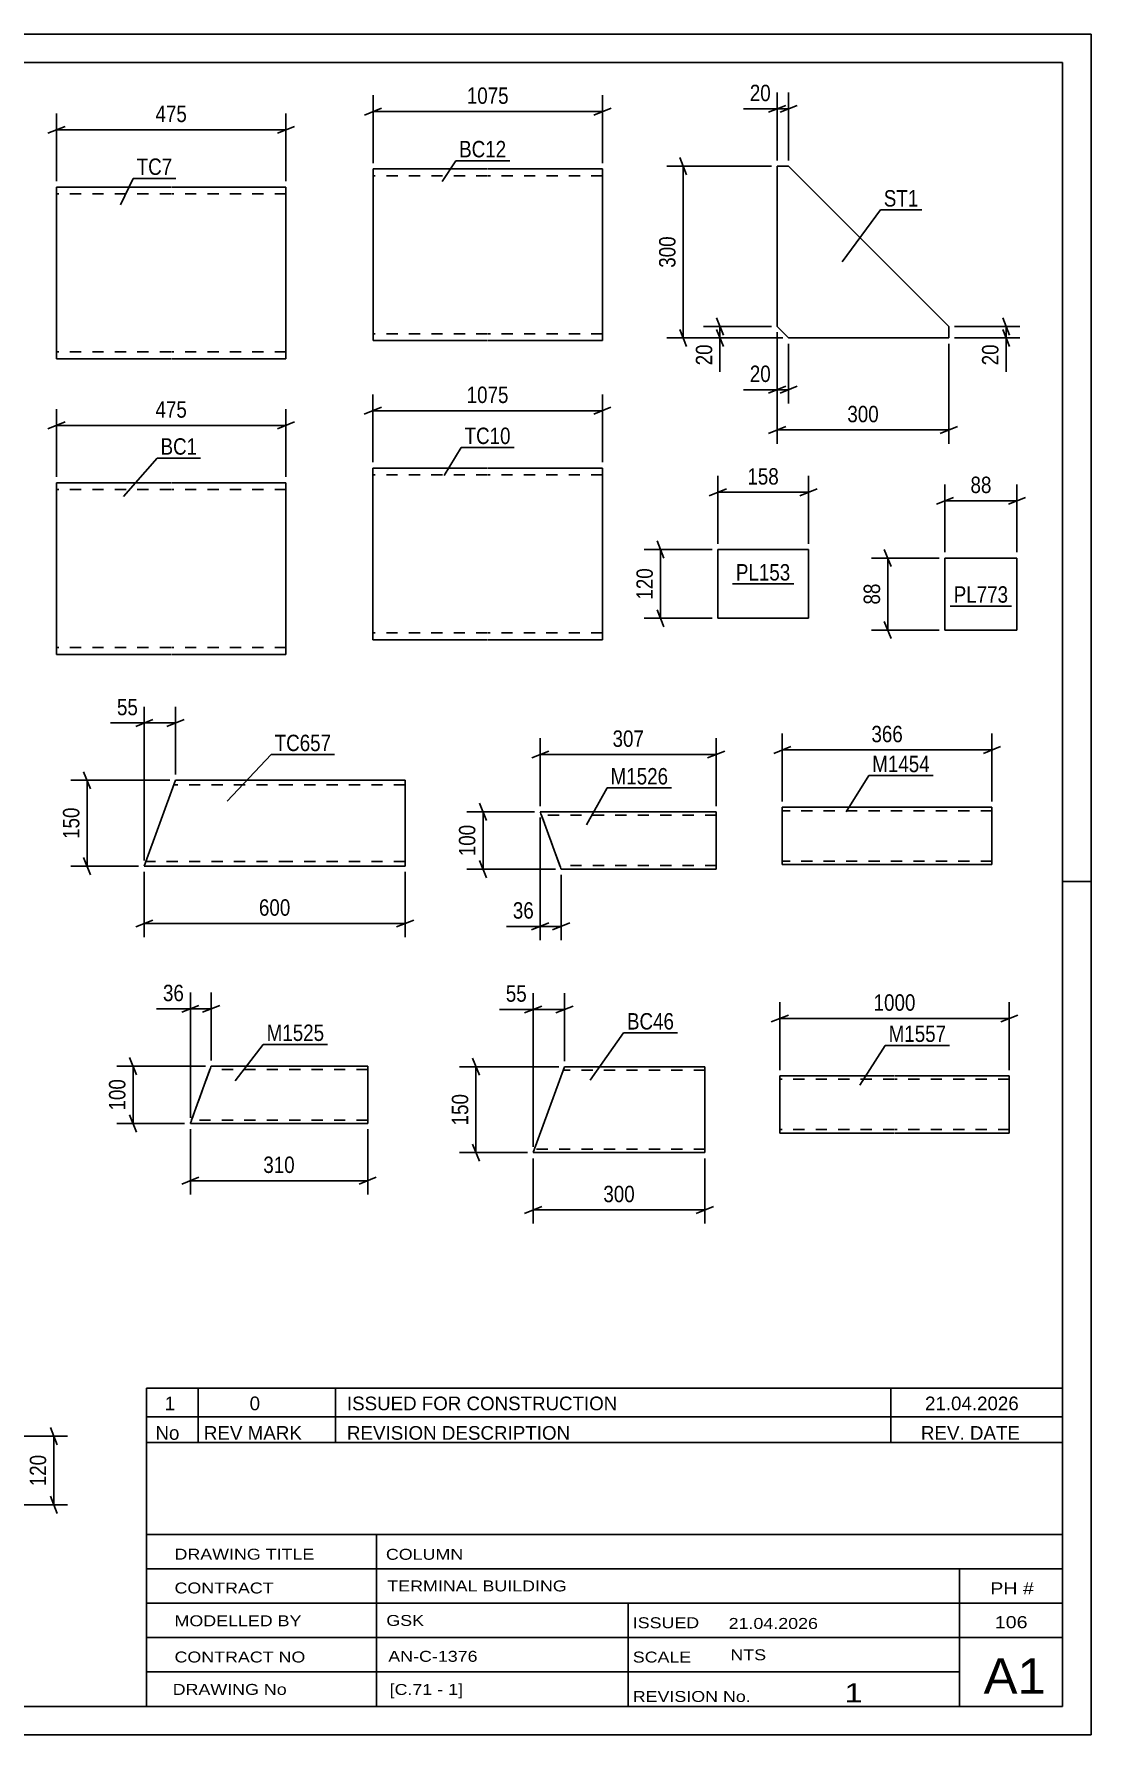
# Model space of a CAD drawing. Header units: millimetres. Extents: x 0 to 420, y 0 to 297.
# Drawn here: x 235.3 to 420, y 0 to 297 of the extents above; entities that cross this region are included whole.
import ezdxf

# ---------------------------------------------------------------- set-up
doc = ezdxf.new("R2010")
doc.units = ezdxf.units.MM
doc.linetypes.add('DXK_LINE_DOT2', pattern=[3.9198, 1.9599, -1.9599])
doc.styles.add('Arial Narrow', font='ARIALN.TTF', dxfattribs={"height": 0.2})

# ---------------------------------------------------------------- blocks, each defined once
blk = doc.blocks.new('Unknown-284856879-1134')
at = {"color": 5, "linetype": 'Continuous'}
for p, q in [((420, 297), (0, 297)), ((420, 0), (420, 297)), ((415, 292), (5, 292)), ((415, 5), (415, 292)), ((420, 149), (415, 149)), ((5, 5), (415, 5)), ((0, 0), (420, 0))]:
    blk.add_line(p, q, dxfattribs=at)
blk = doc.blocks.new('Part-284856879-8764 - 8763')
at = {"color": 2, "linetype": 'Continuous'}
for p, q in [((259.25, 270.28), (239.25, 270.28)), ((239.25, 242.68), (239.25, 270.28)), ((279.35, 270.28), (259.35, 270.28)), ((279.35, 270.28), (279.35, 240.28)), ((239.25, 242.68), (239.25, 240.28)), ((259.25, 240.28), (239.25, 240.28)), ((279.35, 240.28), (259.35, 240.28))]:
    blk.add_line(p, q, dxfattribs=at)
at = {"color": 7, "linetype": 'DXK_LINE_DOT2'}
for p, q in [((259.25, 269.08), (239.25, 269.08)), ((279.35, 269.08), (259.35, 269.08)), ((239.25, 240.46), (239.25, 242.68)), ((239.25, 241.48), (239.25, 241.57)), ((259.25, 241.48), (239.25, 241.48)), ((279.35, 241.48), (259.35, 241.48)), ((279.35, 241.48), (279.35, 241.57))]:
    blk.add_line(p, q, dxfattribs=at)
blk = doc.blocks.new('Part-284856879-8804 - 8803')
at = {"color": 2, "linetype": 'Continuous'}
for p, q in [((367.17, 273.93), (365.17, 273.93)), ((365.17, 273.93), (365.17, 245.93)), ((395.17, 245.93), (367.17, 273.93)), ((365.17, 245.93), (367.17, 243.93)), ((367.17, 243.93), (395.17, 243.93)), ((395.17, 243.93), (395.17, 245.93))]:
    blk.add_line(p, q, dxfattribs=at)
blk = doc.blocks.new('Part-284856879-8772 - 8771')
at = {"color": 2, "linetype": 'Continuous'}
for p, q in [((259.25, 218.66), (239.25, 218.66)), ((239.25, 191.06), (239.25, 218.66)), ((279.35, 218.66), (259.35, 218.66)), ((279.35, 218.66), (279.35, 188.66)), ((239.25, 191.06), (239.25, 188.66)), ((259.25, 188.66), (239.25, 188.66)), ((279.35, 188.66), (259.35, 188.66))]:
    blk.add_line(p, q, dxfattribs=at)
at = {"color": 7, "linetype": 'DXK_LINE_DOT2'}
for p, q in [((259.25, 217.46), (239.25, 217.46)), ((279.35, 217.46), (259.35, 217.46)), ((239.25, 188.85), (239.25, 191.06)), ((239.25, 189.86), (239.25, 189.96)), ((259.25, 189.86), (239.25, 189.86)), ((279.35, 189.86), (259.35, 189.86)), ((279.35, 189.86), (279.35, 189.96))]:
    blk.add_line(p, q, dxfattribs=at)
blk = doc.blocks.new('Part-284856879-8780 - 8779')
at = {"color": 2, "linetype": 'Continuous'}
for p, q in [((254.6, 151.7), (260.06, 166.7)), ((260.06, 166.7), (280.06, 166.7)), ((280.16, 166.7), (300.16, 166.7)), ((300.16, 151.7), (300.16, 166.7)), ((280.06, 151.7), (254.6, 151.7)), ((300.16, 151.7), (280.16, 151.7))]:
    blk.add_line(p, q, dxfattribs=at)
at = {"color": 7, "linetype": 'DXK_LINE_DOT2'}
for p, q in [((280.06, 165.9), (259.77, 165.9)), ((300.16, 165.9), (280.16, 165.9)), ((254.89, 152.5), (254.91, 152.57)), ((280.06, 152.5), (254.89, 152.5)), ((300.16, 152.5), (280.16, 152.5)), ((300.16, 152.5), (300.16, 152.57))]:
    blk.add_line(p, q, dxfattribs=at)
blk = doc.blocks.new('Part-284856879-8831 - 8830')
at = {"color": 2, "linetype": 'Continuous'}
for p, q in [((314.56, 273.46), (294.56, 273.46)), ((294.56, 245.86), (294.56, 273.46)), ((334.66, 273.46), (314.66, 273.46)), ((334.66, 273.46), (334.66, 243.46)), ((294.56, 243.46), (294.56, 245.86)), ((314.56, 243.46), (294.56, 243.46)), ((334.66, 243.46), (314.66, 243.46))]:
    blk.add_line(p, q, dxfattribs=at)
at = {"color": 7, "linetype": 'DXK_LINE_DOT2'}
for p, q in [((314.56, 272.26), (294.56, 272.26)), ((334.66, 272.26), (314.66, 272.26)), ((294.56, 243.64), (294.56, 245.86)), ((294.56, 244.66), (294.56, 244.75)), ((314.56, 244.66), (294.56, 244.66)), ((334.66, 244.66), (314.66, 244.66)), ((334.66, 244.66), (334.66, 244.75))]:
    blk.add_line(p, q, dxfattribs=at)
blk = doc.blocks.new('Part-284856879-8788 - 8787')
at = {"color": 2, "linetype": 'Continuous'}
for p, q in [((322.54, 101.68), (328, 116.68)), ((328, 116.68), (352.54, 116.68)), ((352.54, 101.68), (352.54, 116.68)), ((352.54, 101.68), (322.54, 101.68))]:
    blk.add_line(p, q, dxfattribs=at)
at = {"color": 7, "linetype": 'DXK_LINE_DOT2'}
for p, q in [((352.54, 116.08), (327.78, 116.08)), ((322.76, 102.28), (322.78, 102.33)), ((352.54, 102.28), (322.76, 102.28)), ((352.54, 102.28), (352.54, 102.33))]:
    blk.add_line(p, q, dxfattribs=at)
blk = doc.blocks.new('Part-284856879-8839 - 8838')
at = {"color": 2, "linetype": 'Continuous'}
for p, q in [((314.53, 221.22), (294.53, 221.22)), ((294.53, 193.62), (294.53, 221.22)), ((334.63, 221.22), (314.63, 221.22)), ((334.63, 221.22), (334.63, 191.22)), ((294.53, 191.22), (294.53, 193.62)), ((314.53, 191.22), (294.53, 191.22)), ((334.63, 191.22), (314.63, 191.22))]:
    blk.add_line(p, q, dxfattribs=at)
at = {"color": 7, "linetype": 'DXK_LINE_DOT2'}
for p, q in [((314.53, 220.02), (294.53, 220.02)), ((334.63, 220.02), (314.63, 220.02)), ((294.53, 191.4), (294.53, 193.62)), ((294.53, 192.42), (294.53, 192.51)), ((314.53, 192.42), (294.53, 192.42)), ((334.63, 192.42), (314.63, 192.42)), ((334.63, 192.42), (334.63, 192.51))]:
    blk.add_line(p, q, dxfattribs=at)
blk = doc.blocks.new('Part-284856879-8912 - 8911')
at = {"color": 2, "linetype": 'Continuous'}
for p, q in [((354.79, 194.98), (354.79, 206.98)), ((354.79, 206.98), (370.64, 206.98)), ((370.64, 206.98), (370.64, 194.98)), ((370.64, 194.98), (354.79, 194.98))]:
    blk.add_line(p, q, dxfattribs=at)
blk = doc.blocks.new('Part-284856879-8926 - 8925')
at = {"color": 7, "linetype": 'DXK_LINE_DOT2'}
for p, q in [((266.06, 116.18), (262.87, 107.43)), ((265.92, 115.81), (266.04, 116.14)), ((265.92, 115.81), (265.99, 116.01)), ((265.99, 116.01), (266.01, 116.04)), ((266.01, 116.04), (266.04, 116.14)), ((266.04, 116.14), (266.06, 116.18)), ((266.04, 116.14), (266.06, 116.18)), ((266.15, 116.43), (266.06, 116.18)), ((266.06, 116.18), (266.06, 116.18)), ((293.63, 116.18), (266.06, 116.18)), ((266.24, 116.69), (266.15, 116.43)), ((266.28, 116.78), (266.24, 116.69)), ((266.28, 116.78), (266.28, 116.78)), ((293.63, 116.43), (293.63, 115.58)), ((265.92, 115.81), (262.99, 107.75)), ((265.92, 115.81), (262.99, 107.75)), ((262.76, 107.13), (262.67, 106.87)), ((262.87, 107.43), (262.76, 107.13)), ((262.85, 107.38), (262.87, 107.43)), ((262.87, 107.43), (262.85, 107.38)), ((262.85, 107.38), (262.85, 107.38)), ((293.63, 107.38), (262.85, 107.38)), ((262.99, 107.75), (262.87, 107.43)), ((262.87, 107.43), (262.92, 107.56)), ((262.92, 107.56), (262.99, 107.75)), ((293.63, 107.43), (293.63, 107.52)), ((293.63, 107.38), (293.63, 107.43)), ((293.63, 107.38), (293.63, 107.43)), ((262.67, 106.87), (262.64, 106.78)), ((262.64, 106.78), (262.64, 106.78))]:
    blk.add_line(p, q, dxfattribs=at)
at = {"color": 2, "linetype": 'Continuous'}
for p, q in [((266.01, 116.04), (262.91, 107.52)), ((266.01, 116.04), (266.15, 116.43)), ((266.15, 116.43), (266.24, 116.69)), ((266.24, 116.69), (266.28, 116.78)), ((266.28, 116.78), (266.28, 116.78)), ((293.63, 116.78), (266.28, 116.78)), ((293.63, 116.69), (293.63, 116.78)), ((293.63, 116.69), (293.63, 115.58)), ((293.63, 115.58), (293.63, 106.78)), ((262.67, 106.87), (262.76, 107.13)), ((262.76, 107.13), (262.91, 107.52)), ((262.64, 106.78), (262.67, 106.87)), ((262.64, 106.78), (262.64, 106.78)), ((293.63, 106.78), (262.64, 106.78))]:
    blk.add_line(p, q, dxfattribs=at)
blk = doc.blocks.new('Part-284856879-8934 - 8933')
at = {"color": 2, "linetype": 'Continuous'}
for p, q in [((323.77, 161.19), (323.78, 161.19)), ((354.52, 161.19), (323.78, 161.19)), ((323.81, 161.09), (323.78, 161.19)), ((323.9, 160.83), (323.81, 161.09)), ((324.05, 160.44), (323.9, 160.83)), ((327.15, 151.93), (324.05, 160.44)), ((354.52, 161.09), (354.52, 161.19)), ((354.52, 161.09), (354.52, 159.99)), ((354.52, 159.99), (354.52, 151.19)), ((327.29, 151.54), (327.15, 151.93)), ((327.39, 151.28), (327.29, 151.54)), ((327.42, 151.19), (327.39, 151.28)), ((327.42, 151.19), (327.42, 151.19)), ((354.52, 151.19), (327.42, 151.19))]:
    blk.add_line(p, q, dxfattribs=at)
at = {"color": 7, "linetype": 'DXK_LINE_DOT2'}
for p, q in [((323.78, 161.19), (323.77, 161.19)), ((323.77, 161.19), (323.81, 161.09)), ((323.81, 161.09), (323.9, 160.83)), ((323.9, 160.83), (323.99, 160.59)), ((327.18, 151.83), (323.99, 160.59)), ((323.99, 160.59), (323.99, 160.59)), ((354.52, 160.59), (323.99, 160.59)), ((324.01, 160.54), (323.99, 160.59)), ((324.01, 160.54), (323.99, 160.59)), ((324.13, 160.22), (324.01, 160.54)), ((324.05, 160.44), (324.01, 160.54)), ((324.06, 160.41), (324.05, 160.44)), ((324.13, 160.22), (324.06, 160.41)), ((354.52, 160.83), (354.52, 159.99)), ((327.06, 152.16), (324.13, 160.22)), ((327.07, 152.16), (324.13, 160.22)), ((327.14, 151.96), (327.06, 152.16)), ((327.07, 152.16), (327.18, 151.83)), ((327.18, 151.83), (327.14, 151.96)), ((327.2, 151.79), (327.18, 151.83)), ((327.18, 151.83), (327.2, 151.79)), ((327.18, 151.83), (327.29, 151.54)), ((327.2, 151.79), (327.2, 151.79)), ((354.52, 151.79), (327.2, 151.79)), ((327.29, 151.54), (327.38, 151.28)), ((354.52, 151.83), (354.52, 151.93)), ((354.52, 151.79), (354.52, 151.83)), ((354.52, 151.79), (354.52, 151.83)), ((327.38, 151.28), (327.42, 151.19)), ((327.42, 151.19), (327.42, 151.19))]:
    blk.add_line(p, q, dxfattribs=at)
blk = doc.blocks.new('Part-284856879-8941 - 8940')
at = {"color": 2, "linetype": 'Continuous'}
for p, q in [((385.62, 115.11), (365.62, 115.11)), ((365.62, 115.11), (365.62, 105.2)), ((405.72, 115.11), (385.72, 115.11)), ((405.72, 115.11), (405.72, 105.11)), ((365.62, 105.11), (365.62, 105.2)), ((385.62, 105.11), (365.62, 105.11)), ((405.72, 105.11), (385.72, 105.11))]:
    blk.add_line(p, q, dxfattribs=at)
at = {"color": 7, "linetype": 'DXK_LINE_DOT2'}
for p, q in [((385.62, 114.51), (365.62, 114.51)), ((405.72, 114.51), (385.72, 114.51)), ((365.62, 105.71), (365.62, 105.75)), ((385.62, 105.71), (365.62, 105.71)), ((405.72, 105.71), (385.72, 105.71)), ((405.72, 105.71), (405.72, 105.75))]:
    blk.add_line(p, q, dxfattribs=at)
blk = doc.blocks.new('Part-284856879-8948 - 8947')
at = {"color": 2, "linetype": 'Continuous'}
for p, q in [((394.49, 192.93), (394.49, 205.5)), ((394.49, 205.5), (407.06, 205.5)), ((407.06, 205.5), (407.06, 192.93)), ((407.06, 192.93), (394.49, 192.93))]:
    blk.add_line(p, q, dxfattribs=at)
blk = doc.blocks.new('Part-284856879-9014 - 9013')
at = {"color": 2, "linetype": 'Continuous'}
for p, q in [((402.69, 161.99), (366.07, 161.99)), ((366.07, 152.08), (366.07, 161.99)), ((402.69, 161.99), (402.69, 161.9)), ((402.69, 161.9), (402.69, 160.79)), ((402.69, 160.79), (402.69, 153.19)), ((366.07, 151.99), (366.07, 152.08)), ((402.69, 151.99), (366.07, 151.99)), ((402.69, 151.99), (402.69, 153.19))]:
    blk.add_line(p, q, dxfattribs=at)
at = {"color": 7, "linetype": 'DXK_LINE_DOT2'}
for p, q in [((402.69, 161.39), (366.07, 161.39)), ((402.69, 160.79), (402.69, 161.64)), ((366.07, 152.59), (366.07, 152.64)), ((402.69, 152.59), (366.07, 152.59)), ((402.69, 152.64), (402.69, 152.96)), ((402.69, 152.59), (402.69, 152.64))]:
    blk.add_line(p, q, dxfattribs=at)
blk = doc.blocks.new('StraightDimension-284856879-9041 - 8763')
at = {"color": 7, "linetype": 'Continuous'}
for p, q in [((239.25, 271.28), (239.25, 283.13)), ((279.35, 271.28), (279.35, 283.13)), ((240.75, 280.88), (237.75, 279.68)), ((239.25, 280.28), (279.35, 280.28)), ((277.85, 279.68), (280.85, 280.88))]:
    blk.add_line(p, q, dxfattribs=at)
at = {"color": 0}
blk.add_wipeout([(262.64, 281.03), (262.64, 285.23), (255.95, 285.23), (255.95, 281.03)], dxfattribs=at)
at = {"color": 3, "style": 'Arial Narrow'}
blk.add_text('475', height=2.863, dxfattribs=at).set_placement((256.55, 281.63))
blk = doc.blocks.new('StraightDimension-284856879-9179 - 8803')
at = {"color": 7, "linetype": 'Continuous'}
for p, q in [((364.17, 273.93), (345.9, 273.93)), ((349.35, 272.43), (348.15, 275.43)), ((348.75, 243.93), (348.75, 273.93)), ((366.17, 243.93), (345.9, 243.93)), ((348.15, 245.43), (349.35, 242.43))]:
    blk.add_line(p, q, dxfattribs=at)
at = {"color": 0}
blk.add_wipeout([(348, 262.28), (343.8, 262.28), (343.8, 255.59), (348, 255.59)], dxfattribs=at)
at = {"color": 3, "style": 'Arial Narrow'}
blk.add_text('300', height=2.863, rotation=90.0002, dxfattribs=at).set_placement((347.4, 256.19))
blk = doc.blocks.new('StraightDimension-284856879-9171 - 8803')
at = {"color": 7, "linetype": 'Continuous'}
for p, q in [((354.57, 247.43), (355.77, 244.43)), ((364.17, 245.93), (352.32, 245.93)), ((366.17, 243.93), (352.32, 243.93)), ((355.77, 242.43), (354.57, 245.43)), ((355.17, 243.93), (355.17, 245.93))]:
    blk.add_line(p, q, dxfattribs=at)
at = {"color": 0}
blk.add_wipeout([(354.42, 243.41), (350.22, 243.41), (350.22, 238.55), (354.42, 238.55)], dxfattribs=at)
at = {"color": 7, "linetype": 'Continuous'}
blk.add_line((355.17, 243.93), (355.17, 238.03), dxfattribs=at)
blk.add_line((355.17, 243.93), (355.17, 238.03), dxfattribs=at)
at = {"color": 3, "style": 'Arial Narrow'}
blk.add_text('20', height=2.863, rotation=90.0002, dxfattribs=at).set_placement((353.82, 239.15))
blk = doc.blocks.new('StraightDimension-284856879-9163 - 8803')
at = {"color": 7, "linetype": 'Continuous'}
for p, q in [((365.17, 244.93), (365.17, 232.49)), ((367.17, 242.93), (367.17, 232.49)), ((363.67, 234.29), (366.67, 235.49)), ((365.17, 234.89), (367.17, 234.89)), ((368.67, 235.49), (365.67, 234.29))]:
    blk.add_line(p, q, dxfattribs=at)
at = {"color": 0}
blk.add_wipeout([(364.65, 235.64), (364.65, 239.84), (359.79, 239.84), (359.79, 235.64)], dxfattribs=at)
at = {"color": 7, "linetype": 'Continuous'}
blk.add_line((365.17, 234.89), (359.27, 234.89), dxfattribs=at)
blk.add_line((365.17, 234.89), (359.27, 234.89), dxfattribs=at)
at = {"color": 3, "style": 'Arial Narrow'}
blk.add_text('20', height=2.863, dxfattribs=at).set_placement((360.39, 236.24))
blk = doc.blocks.new('StraightDimension-284856879-9175 - 8803')
at = {"color": 7, "linetype": 'Continuous'}
for p, q in [((365.17, 244.93), (365.17, 225.46)), ((395.17, 242.93), (395.17, 225.46)), ((366.67, 228.46), (363.67, 227.26)), ((365.17, 227.86), (395.17, 227.86)), ((393.67, 227.26), (396.67, 228.46))]:
    blk.add_line(p, q, dxfattribs=at)
at = {"color": 0}
blk.add_wipeout([(383.51, 228.61), (383.51, 232.81), (376.83, 232.81), (376.83, 228.61)], dxfattribs=at)
at = {"color": 3, "style": 'Arial Narrow'}
blk.add_text('300', height=2.863, dxfattribs=at).set_placement((377.43, 229.21))
blk = doc.blocks.new('StraightDimension-284856879-9167 - 8803')
at = {"color": 7, "linetype": 'Continuous'}
for p, q in [((404.57, 247.43), (405.77, 244.43)), ((396.17, 245.93), (407.57, 245.93)), ((396.17, 243.93), (407.57, 243.93)), ((405.77, 242.43), (404.57, 245.43)), ((405.17, 243.93), (405.17, 245.93))]:
    blk.add_line(p, q, dxfattribs=at)
at = {"color": 0}
blk.add_wipeout([(404.42, 243.41), (400.22, 243.41), (400.22, 238.55), (404.42, 238.55)], dxfattribs=at)
at = {"color": 7, "linetype": 'Continuous'}
blk.add_line((405.17, 243.93), (405.17, 238.03), dxfattribs=at)
blk.add_line((405.17, 243.93), (405.17, 238.03), dxfattribs=at)
at = {"color": 3, "style": 'Arial Narrow'}
blk.add_text('20', height=2.863, rotation=90.0002, dxfattribs=at).set_placement((403.82, 239.15))
blk = doc.blocks.new('StraightDimension-284856879-9159 - 8803')
at = {"color": 7, "linetype": 'Continuous'}
for p, q in [((365.17, 274.93), (365.17, 286.78)), ((367.17, 274.93), (367.17, 286.78)), ((363.67, 283.33), (366.67, 284.53)), ((365.17, 283.93), (367.17, 283.93)), ((368.67, 284.53), (365.67, 283.33))]:
    blk.add_line(p, q, dxfattribs=at)
at = {"color": 0}
blk.add_wipeout([(364.65, 284.68), (364.65, 288.88), (359.79, 288.88), (359.79, 284.68)], dxfattribs=at)
at = {"color": 7, "linetype": 'Continuous'}
blk.add_line((365.17, 283.93), (359.27, 283.93), dxfattribs=at)
blk.add_line((365.17, 283.93), (359.27, 283.93), dxfattribs=at)
at = {"color": 3, "style": 'Arial Narrow'}
blk.add_text('20', height=2.863, dxfattribs=at).set_placement((360.39, 285.28))
blk = doc.blocks.new('StraightDimension-284856879-9045 - 8771')
at = {"color": 7, "linetype": 'Continuous'}
for p, q in [((240.75, 229.26), (237.75, 228.06)), ((239.25, 219.66), (239.25, 231.51)), ((277.85, 228.06), (280.85, 229.26)), ((279.35, 219.66), (279.35, 231.51)), ((239.25, 228.66), (279.35, 228.66))]:
    blk.add_line(p, q, dxfattribs=at)
at = {"color": 0}
blk.add_wipeout([(262.64, 229.41), (262.64, 233.61), (255.95, 233.61), (255.95, 229.41)], dxfattribs=at)
at = {"color": 3, "style": 'Arial Narrow'}
blk.add_text('475', height=2.863, dxfattribs=at).set_placement((256.55, 230.01))
blk = doc.blocks.new('StraightDimension-284856879-9059 - 8779')
at = {"color": 7, "linetype": 'Continuous'}
for p, q in [((254.6, 150.7), (254.6, 139.3)), ((300.16, 150.7), (300.16, 139.3)), ((256.1, 142.3), (253.1, 141.1)), ((254.6, 141.7), (300.16, 141.7)), ((298.66, 141.1), (301.66, 142.3))]:
    blk.add_line(p, q, dxfattribs=at)
at = {"color": 0}
blk.add_wipeout([(280.72, 142.45), (280.72, 146.65), (274.03, 146.65), (274.03, 142.45)], dxfattribs=at)
at = {"color": 3, "style": 'Arial Narrow'}
blk.add_text('600', height=2.863, dxfattribs=at).set_placement((274.63, 143.05))
blk = doc.blocks.new('StraightDimension-284856879-9049 - 8779')
at = {"color": 7, "linetype": 'Continuous'}
for p, q in [((254.6, 152.7), (254.6, 179.55)), ((260.06, 167.7), (260.06, 179.55)), ((253.1, 176.1), (256.1, 177.3)), ((254.6, 176.7), (260.06, 176.7)), ((261.56, 177.3), (258.56, 176.1))]:
    blk.add_line(p, q, dxfattribs=at)
at = {"color": 0}
blk.add_wipeout([(254.07, 177.45), (254.07, 181.65), (249.22, 181.65), (249.22, 177.45)], dxfattribs=at)
at = {"color": 7, "linetype": 'Continuous'}
blk.add_line((254.6, 176.7), (248.69, 176.7), dxfattribs=at)
blk.add_line((254.6, 176.7), (248.69, 176.7), dxfattribs=at)
at = {"color": 3, "style": 'Arial Narrow'}
blk.add_text('55', height=2.863, dxfattribs=at).set_placement((249.82, 178.05))
blk = doc.blocks.new('StraightDimension-284856879-9053 - 8779')
at = {"color": 7, "linetype": 'Continuous'}
for p, q in [((259.06, 166.7), (241.75, 166.7)), ((245.2, 165.2), (244, 168.2)), ((244.6, 151.7), (244.6, 166.7)), ((253.6, 151.7), (241.75, 151.7)), ((244, 153.2), (245.2, 150.2))]:
    blk.add_line(p, q, dxfattribs=at)
at = {"color": 0}
blk.add_wipeout([(243.85, 162.55), (239.65, 162.55), (239.65, 155.86), (243.85, 155.86)], dxfattribs=at)
at = {"color": 3, "style": 'Arial Narrow'}
blk.add_text('150', height=2.863, rotation=90.0002, dxfattribs=at).set_placement((243.25, 156.46))
blk = doc.blocks.new('StraightDimension-284856879-9223 - 8830')
at = {"color": 7, "linetype": 'Continuous'}
for p, q in [((294.56, 274.46), (294.56, 286.31)), ((334.66, 274.46), (334.66, 286.31)), ((296.06, 284.06), (293.06, 282.86)), ((294.56, 283.46), (334.66, 283.46)), ((333.16, 282.86), (336.16, 284.06))]:
    blk.add_line(p, q, dxfattribs=at)
at = {"color": 0}
blk.add_wipeout([(318.86, 284.21), (318.86, 288.41), (310.35, 288.41), (310.35, 284.21)], dxfattribs=at)
at = {"color": 3, "style": 'Arial Narrow'}
blk.add_text('1075', height=2.863, dxfattribs=at).set_placement((310.95, 284.81))
blk = doc.blocks.new('StraightDimension-284856879-9073 - 8787')
at = {"color": 7, "linetype": 'Continuous'}
for p, q in [((322.54, 100.68), (322.54, 89.28)), ((352.54, 100.68), (352.54, 89.28)), ((324.04, 92.28), (321.04, 91.08)), ((351.04, 91.08), (354.04, 92.28)), ((322.54, 91.68), (352.54, 91.68))]:
    blk.add_line(p, q, dxfattribs=at)
at = {"color": 0}
blk.add_wipeout([(340.89, 92.43), (340.89, 96.63), (334.2, 96.63), (334.2, 92.43)], dxfattribs=at)
at = {"color": 3, "style": 'Arial Narrow'}
blk.add_text('300', height=2.863, dxfattribs=at).set_placement((334.8, 93.03))
blk = doc.blocks.new('StraightDimension-284856879-9067 - 8787')
at = {"color": 7, "linetype": 'Continuous'}
for p, q in [((327, 116.68), (309.69, 116.68)), ((313.14, 115.18), (311.94, 118.18)), ((312.54, 101.68), (312.54, 116.68)), ((321.54, 101.68), (309.69, 101.68)), ((311.94, 103.18), (313.14, 100.18))]:
    blk.add_line(p, q, dxfattribs=at)
at = {"color": 0}
blk.add_wipeout([(311.79, 112.52), (307.59, 112.52), (307.59, 105.84), (311.79, 105.84)], dxfattribs=at)
at = {"color": 3, "style": 'Arial Narrow'}
blk.add_text('150', height=2.863, rotation=90.0002, dxfattribs=at).set_placement((311.19, 106.44))
blk = doc.blocks.new('StraightDimension-284856879-9063 - 8787')
at = {"color": 7, "linetype": 'Continuous'}
for p, q in [((322.54, 102.68), (322.54, 129.53)), ((328, 117.68), (328, 129.53)), ((321.04, 126.08), (324.04, 127.28)), ((322.54, 126.68), (328, 126.68)), ((329.5, 127.28), (326.5, 126.08))]:
    blk.add_line(p, q, dxfattribs=at)
at = {"color": 0}
blk.add_wipeout([(322.02, 127.43), (322.02, 131.63), (317.16, 131.63), (317.16, 127.43)], dxfattribs=at)
at = {"color": 7, "linetype": 'Continuous'}
blk.add_line((322.54, 126.68), (316.64, 126.68), dxfattribs=at)
blk.add_line((322.54, 126.68), (316.64, 126.68), dxfattribs=at)
at = {"color": 3, "style": 'Arial Narrow'}
blk.add_text('55', height=2.863, dxfattribs=at).set_placement((317.76, 128.03))
blk = doc.blocks.new('StraightDimension-284856879-9227 - 8838')
at = {"color": 7, "linetype": 'Continuous'}
for p, q in [((296.03, 231.82), (293.03, 230.62)), ((294.53, 222.22), (294.53, 234.07)), ((333.13, 230.62), (336.13, 231.82)), ((334.63, 222.22), (334.63, 234.07)), ((294.53, 231.22), (334.63, 231.22))]:
    blk.add_line(p, q, dxfattribs=at)
at = {"color": 0}
blk.add_wipeout([(318.83, 231.97), (318.83, 236.17), (310.32, 236.17), (310.32, 231.97)], dxfattribs=at)
at = {"color": 3, "style": 'Arial Narrow'}
blk.add_text('1075', height=2.863, dxfattribs=at).set_placement((310.92, 232.57))
blk = doc.blocks.new('StraightDimension-284856879-9319 - 8866')
at = {"color": 7, "linetype": 'Continuous'}
for p, q in [((238.2, 53.67), (239.4, 50.67)), ((217.8, 52.17), (241.2, 52.17)), ((238.8, 40.17), (238.8, 52.17)), ((239.4, 38.67), (238.2, 41.67)), ((229.8, 40.17), (241.2, 40.17))]:
    blk.add_line(p, q, dxfattribs=at)
at = {"color": 0}
blk.add_wipeout([(238.05, 49.51), (233.85, 49.51), (233.85, 42.83), (238.05, 42.83)], dxfattribs=at)
at = {"color": 3, "style": 'Arial Narrow'}
blk.add_text('120', height=2.863, rotation=90.0002, dxfattribs=at).set_placement((237.45, 43.43))
blk = doc.blocks.new('StraightDimension-284856879-9331 - 8911')
at = {"color": 7, "linetype": 'Continuous'}
for p, q in [((344.19, 208.48), (345.39, 205.48)), ((353.79, 206.98), (341.94, 206.98)), ((344.79, 194.98), (344.79, 206.98)), ((345.39, 193.48), (344.19, 196.48)), ((353.79, 194.98), (341.94, 194.98))]:
    blk.add_line(p, q, dxfattribs=at)
at = {"color": 0}
blk.add_wipeout([(344.04, 204.32), (339.84, 204.32), (339.84, 197.64), (344.04, 197.64)], dxfattribs=at)
at = {"color": 3, "style": 'Arial Narrow'}
blk.add_text('120', height=2.863, rotation=90.0002, dxfattribs=at).set_placement((343.44, 198.24))
blk = doc.blocks.new('StraightDimension-284856879-9335 - 8911')
at = {"color": 7, "linetype": 'Continuous'}
for p, q in [((354.79, 207.98), (354.79, 219.83)), ((370.64, 207.98), (370.64, 219.83)), ((356.29, 217.58), (353.29, 216.38)), ((354.79, 216.98), (370.64, 216.98)), ((369.14, 216.38), (372.14, 217.58))]:
    blk.add_line(p, q, dxfattribs=at)
at = {"color": 0}
blk.add_wipeout([(366.06, 217.73), (366.06, 221.93), (359.37, 221.93), (359.37, 217.73)], dxfattribs=at)
at = {"color": 3, "style": 'Arial Narrow'}
blk.add_text('158', height=2.863, dxfattribs=at).set_placement((359.97, 218.33))
blk = doc.blocks.new('StraightDimension-284856879-9339 - 8925')
at = {"color": 7, "linetype": 'Continuous'}
for p, q in [((262.64, 107.78), (262.64, 129.63)), ((266.28, 117.78), (266.28, 129.63)), ((261.14, 126.18), (264.14, 127.38)), ((262.64, 126.78), (266.28, 126.78)), ((267.78, 127.38), (264.78, 126.18))]:
    blk.add_line(p, q, dxfattribs=at)
at = {"color": 0}
blk.add_wipeout([(262.11, 127.53), (262.11, 131.73), (257.26, 131.73), (257.26, 127.53)], dxfattribs=at)
at = {"color": 7, "linetype": 'Continuous'}
blk.add_line((262.64, 126.78), (256.73, 126.78), dxfattribs=at)
blk.add_line((262.64, 126.78), (256.73, 126.78), dxfattribs=at)
at = {"color": 3, "style": 'Arial Narrow'}
blk.add_text('36', height=2.863, dxfattribs=at).set_placement((257.86, 128.13))
blk = doc.blocks.new('StraightDimension-284856879-9343 - 8925')
at = {"color": 7, "linetype": 'Continuous'}
for p, q in [((265.28, 116.78), (249.79, 116.78)), ((252.04, 118.28), (253.24, 115.28)), ((252.64, 106.78), (252.64, 116.78)), ((253.24, 105.28), (252.04, 108.28)), ((261.64, 106.78), (249.79, 106.78))]:
    blk.add_line(p, q, dxfattribs=at)
at = {"color": 0}
blk.add_wipeout([(251.89, 115.12), (247.69, 115.12), (247.69, 108.44), (251.89, 108.44)], dxfattribs=at)
at = {"color": 3, "style": 'Arial Narrow'}
blk.add_text('100', height=2.863, rotation=90.0002, dxfattribs=at).set_placement((251.29, 109.04))
blk = doc.blocks.new('StraightDimension-284856879-9349 - 8925')
at = {"color": 7, "linetype": 'Continuous'}
for p, q in [((262.64, 105.78), (262.64, 94.38)), ((293.63, 105.78), (293.63, 94.38)), ((264.14, 97.38), (261.14, 96.18)), ((262.64, 96.78), (293.63, 96.78)), ((292.13, 96.18), (295.13, 97.38))]:
    blk.add_line(p, q, dxfattribs=at)
at = {"color": 0}
blk.add_wipeout([(281.48, 97.53), (281.48, 101.73), (274.79, 101.73), (274.79, 97.53)], dxfattribs=at)
at = {"color": 3, "style": 'Arial Narrow'}
blk.add_text('310', height=2.863, dxfattribs=at).set_placement((275.39, 98.13))
blk = doc.blocks.new('StraightDimension-284856879-9353 - 8933')
at = {"color": 7, "linetype": 'Continuous'}
for p, q in [((323.77, 160.19), (323.77, 138.79)), ((327.42, 150.19), (327.42, 138.79)), ((322.27, 140.59), (325.27, 141.79)), ((323.77, 141.19), (327.42, 141.19)), ((328.92, 141.79), (325.92, 140.59))]:
    blk.add_line(p, q, dxfattribs=at)
at = {"color": 0}
blk.add_wipeout([(323.25, 141.94), (323.25, 146.14), (318.39, 146.14), (318.39, 141.94)], dxfattribs=at)
at = {"color": 7, "linetype": 'Continuous'}
blk.add_line((323.77, 141.19), (317.87, 141.19), dxfattribs=at)
blk.add_line((323.77, 141.19), (317.87, 141.19), dxfattribs=at)
at = {"color": 3, "style": 'Arial Narrow'}
blk.add_text('36', height=2.863, dxfattribs=at).set_placement((318.99, 142.54))
blk = doc.blocks.new('StraightDimension-284856879-9357 - 8933')
at = {"color": 7, "linetype": 'Continuous'}
for p, q in [((322.78, 161.19), (310.93, 161.19)), ((313.18, 162.69), (314.38, 159.69)), ((313.78, 151.19), (313.78, 161.19)), ((314.38, 149.69), (313.18, 152.69)), ((326.42, 151.19), (310.93, 151.19))]:
    blk.add_line(p, q, dxfattribs=at)
at = {"color": 0}
blk.add_wipeout([(313.03, 159.53), (308.83, 159.53), (308.83, 152.84), (313.03, 152.84)], dxfattribs=at)
at = {"color": 3, "style": 'Arial Narrow'}
blk.add_text('100', height=2.863, rotation=90.0002, dxfattribs=at).set_placement((312.43, 153.44))
blk = doc.blocks.new('StraightDimension-284856879-9363 - 8933')
at = {"color": 7, "linetype": 'Continuous'}
for p, q in [((323.78, 162.19), (323.78, 174.04)), ((354.52, 162.19), (354.52, 174.04)), ((325.28, 171.79), (322.28, 170.59)), ((323.78, 171.19), (354.52, 171.19)), ((353.02, 170.59), (356.02, 171.79))]:
    blk.add_line(p, q, dxfattribs=at)
at = {"color": 0}
blk.add_wipeout([(342.49, 171.94), (342.49, 176.14), (335.81, 176.14), (335.81, 171.94)], dxfattribs=at)
at = {"color": 3, "style": 'Arial Narrow'}
blk.add_text('307', height=2.863, dxfattribs=at).set_placement((336.41, 172.54))
blk = doc.blocks.new('StraightDimension-284856879-9367 - 8940')
at = {"color": 7, "linetype": 'Continuous'}
for p, q in [((365.62, 116.11), (365.62, 127.96)), ((405.72, 116.11), (405.72, 127.96)), ((367.12, 125.71), (364.12, 124.51)), ((365.62, 125.11), (405.72, 125.11)), ((404.22, 124.51), (407.22, 125.71))]:
    blk.add_line(p, q, dxfattribs=at)
at = {"color": 0}
blk.add_wipeout([(389.93, 125.86), (389.93, 130.06), (381.42, 130.06), (381.42, 125.86)], dxfattribs=at)
at = {"color": 3, "style": 'Arial Narrow'}
blk.add_text('1000', height=2.863, dxfattribs=at).set_placement((382.02, 126.46))
blk = doc.blocks.new('StraightDimension-284856879-9375 - 8947')
at = {"color": 7, "linetype": 'Continuous'}
for p, q in [((394.49, 206.5), (394.49, 218.35)), ((407.06, 206.5), (407.06, 218.35)), ((395.99, 216.1), (392.99, 214.9)), ((394.49, 215.5), (407.06, 215.5)), ((405.56, 214.9), (408.56, 216.1))]:
    blk.add_line(p, q, dxfattribs=at)
at = {"color": 0}
blk.add_wipeout([(403.2, 216.25), (403.2, 220.45), (398.35, 220.45), (398.35, 216.25)], dxfattribs=at)
at = {"color": 3, "style": 'Arial Narrow'}
blk.add_text('88', height=2.863, dxfattribs=at).set_placement((398.95, 216.85))
blk = doc.blocks.new('StraightDimension-284856879-9371 - 8947')
at = {"color": 7, "linetype": 'Continuous'}
for p, q in [((393.49, 205.5), (381.64, 205.5)), ((385.09, 204), (383.89, 207)), ((384.49, 192.93), (384.49, 205.5)), ((383.89, 194.43), (385.09, 191.43)), ((393.49, 192.93), (381.64, 192.93))]:
    blk.add_line(p, q, dxfattribs=at)
at = {"color": 0}
blk.add_wipeout([(383.74, 201.64), (379.54, 201.64), (379.54, 196.79), (383.74, 196.79)], dxfattribs=at)
at = {"color": 3, "style": 'Arial Narrow'}
blk.add_text('88', height=2.863, rotation=90.0002, dxfattribs=at).set_placement((383.14, 197.39))
blk = doc.blocks.new('StraightDimension-284856879-9461 - 9013')
at = {"color": 7, "linetype": 'Continuous'}
for p, q in [((367.57, 172.59), (364.57, 171.39)), ((366.07, 162.99), (366.07, 174.84)), ((401.19, 171.39), (404.19, 172.59)), ((402.69, 162.99), (402.69, 174.84)), ((366.07, 171.99), (402.69, 171.99))]:
    blk.add_line(p, q, dxfattribs=at)
at = {"color": 0}
blk.add_wipeout([(387.72, 172.74), (387.72, 176.94), (381.04, 176.94), (381.04, 172.74)], dxfattribs=at)
at = {"color": 3, "style": 'Arial Narrow'}
blk.add_text('366', height=2.863, dxfattribs=at).set_placement((381.64, 173.34))
blk = doc.blocks.new('Mark-284856879-9500 - 8763')
at = {"color": 0}
blk.add_wipeout([(259.48, 272.4), (259.48, 275.4), (253.27, 275.4), (253.27, 272.4)], dxfattribs=at)
blk.add_wipeout([(259.48, 272.4), (259.48, 275.4), (253.27, 275.4), (253.27, 272.4)], dxfattribs=at)
at = {"color": 30, "linetype": 'Continuous'}
for p, q in [((250.46, 267.2), (252.67, 271.8)), ((252.67, 271.8), (260.08, 271.8))]:
    blk.add_line(p, q, dxfattribs=at)
at = {"color": 3, "style": 'Arial Narrow'}
blk.add_text('TC7', height=2.863, dxfattribs=at).set_placement((253.27, 272.4))
blk = doc.blocks.new('Unknown-284856879-11590')
at = {"color": 7, "linetype": 'Continuous'}
for p, q in [((255, 51.05), (255, 5)), ((255, 51.05), (415, 51.05)), ((415, 51), (415, 5)), ((255, 35), (415, 35)), ((295.14, 35), (295.14, 5)), ((255, 29), (415, 29)), ((397, 5.05), (397, 29.05)), ((255, 23), (415, 23)), ((339.14, 23), (339.14, 5)), ((255, 17), (415, 17)), ((255, 11), (397, 11)), ((255, 5), (415, 5))]:
    blk.add_line(p, q, dxfattribs=at)
at = {"color": 7, "style": 'Arial Narrow'}
for s, height, width, p in [('DRAWING TITLE', 1.9089, 1.425378, (259.88, 30.61)), ('COLUMN', 1.909, 1.425378, (296.81, 30.59)), ('TERMINAL BUILDING', 1.9089, 1.425378, (297.06, 25.07)), ('CONTRACT', 1.909, 1.425378, (259.88, 24.71)), ('MODELLED BY', 1.9089, 1.425378, (259.88, 18.98)), ('GSK', 1.909, 1.425378, (296.88, 19.04)), ('ISSUED', 1.909, 1.425378, (339.94, 18.64)), ('21.04.2026', 1.909, 1.425378, (356.69, 18.52)), ('CONTRACT NO', 1.9089, 1.425378, (259.88, 12.66)), ('AN-C-1376', 1.909, 1.425378, (297.23, 12.78)), ('SCALE', 1.909, 1.425378, (339.94, 12.65)), ('A1', 6.204, 1.25, (401.24, 7.2)), ('DRAWING No', 1.909, 1.425378, (259.56, 7)), ('[C.71 - 1]', 1.909, 1.425378, (297.46, 6.99)), ('1', 3.34, 1.5, (376.91, 5.68)), ('REVISION No.', 1.9089, 1.425378, (339.94, 5.77))]:
    blk.add_text(s, height=height, dxfattribs=dict(at, width=width)).set_placement(p)
at = {"color": 7, "linetype": 'Continuous', "style": 'Arial Narrow'}
for s, height, width, p in [('PH #', 2.1, 1.42538, (402.4, 24.55)), ('106', 2.1, 1.42538, (403.19, 18.65)), ('NTS', 1.909, 1.425378, (357, 13.05))]:
    blk.add_text(s, height=height, dxfattribs=dict(at, width=width)).set_placement(p)
blk = doc.blocks.new('Unknown-284856879-11591')
at = {"color": 7, "linetype": 'Continuous'}
for p, q in [((255, 60.55), (415, 60.55)), ((415, 60.55), (255, 60.55)), ((255, 60.55), (255, 55.55)), ((264, 60.55), (264, 55.55)), ((288, 60.55), (288, 55.55)), ((385, 60.55), (385, 55.55)), ((415, 60.55), (415, 55.55)), ((255, 55.55), (415, 55.55)), ((255, 55.55), (255, 51.05)), ((255, 55.55), (415, 55.55)), ((264, 55.55), (264, 51.05)), ((288, 55.55), (288, 51.05)), ((385, 55.55), (385, 51.05)), ((415, 55.55), (415, 51.05)), ((415, 51.05), (255, 51.05))]:
    blk.add_line(p, q, dxfattribs=at)
at = {"color": 7, "linetype": 'Continuous', "style": 'Arial Narrow'}
for s, height, width, p in [('1', 2.39, 1.196471, (258.16, 56.7)), ('0', 2.39, 1.196471, (273, 56.7)), ('ISSUED FOR CONSTRUCTION', 2.3861, 1.196471, (290, 56.7)), ('21.04.2026', 2.386, 1.196471, (391, 56.7)), ('No', 2.386, 1.2, (256.54, 51.55)), ('REV MARK', 2.386, 1.2, (265, 51.55)), ('REVISION DESCRIPTION', 2.3861, 1.2, (290, 51.55)), ('REV. DATE', 2.386, 1.2, (390.28, 51.55))]:
    blk.add_text(s, height=height, dxfattribs=dict(at, width=width)).set_placement(p)
blk = doc.blocks.new('Mark-284856879-9516 - 8803')
at = {"color": 0}
blk.add_wipeout([(389.83, 266.88), (389.83, 269.88), (383.8, 269.88), (383.8, 266.88)], dxfattribs=at)
blk.add_wipeout([(389.83, 266.88), (389.83, 269.88), (383.8, 269.88), (383.8, 266.88)], dxfattribs=at)
at = {"color": 30, "linetype": 'Continuous'}
for p, q in [((376.54, 257.23), (383.2, 266.28)), ((383.2, 266.28), (390.43, 266.28))]:
    blk.add_line(p, q, dxfattribs=at)
at = {"color": 3, "style": 'Arial Narrow'}
blk.add_text('ST1', height=2.863, dxfattribs=at).set_placement((383.8, 266.88))
blk = doc.blocks.new('Mark-284856879-9503 - 8771')
at = {"color": 0}
blk.add_wipeout([(263.83, 223.55), (263.83, 226.55), (257.44, 226.55), (257.44, 223.55)], dxfattribs=at)
blk.add_wipeout([(263.83, 223.55), (263.83, 226.55), (257.44, 226.55), (257.44, 223.55)], dxfattribs=at)
at = {"color": 30, "linetype": 'Continuous'}
for p, q in [((250.98, 216.24), (256.84, 222.95)), ((256.84, 222.95), (264.43, 222.95))]:
    blk.add_line(p, q, dxfattribs=at)
at = {"color": 3, "style": 'Arial Narrow'}
blk.add_text('BC1', height=2.863, dxfattribs=at).set_placement((257.44, 223.55))
blk = doc.blocks.new('Mark-284856879-9506 - 8779')
at = {"color": 0}
blk.add_wipeout([(287.25, 171.79), (287.25, 174.79), (277.38, 174.79), (277.38, 171.79)], dxfattribs=at)
blk.add_wipeout([(287.25, 171.79), (287.25, 174.79), (277.38, 174.79), (277.38, 171.79)], dxfattribs=at)
at = {"color": 30, "linetype": 'Continuous'}
for p, q in [((269.1, 163.06), (276.78, 171.19)), ((276.78, 171.19), (287.85, 171.19))]:
    blk.add_line(p, q, dxfattribs=at)
at = {"color": 3, "style": 'Arial Narrow'}
blk.add_text('TC657', height=2.863, dxfattribs=at).set_placement((277.38, 171.79))
blk = doc.blocks.new('Mark-284856879-9523 - 8830')
at = {"color": 0}
blk.add_wipeout([(317.84, 275.47), (317.84, 278.47), (309.61, 278.47), (309.61, 275.47)], dxfattribs=at)
blk.add_wipeout([(317.84, 275.47), (317.84, 278.47), (309.61, 278.47), (309.61, 275.47)], dxfattribs=at)
at = {"color": 30, "linetype": 'Continuous'}
for p, q in [((306.65, 271.22), (309.01, 274.87)), ((309.01, 274.87), (318.44, 274.87))]:
    blk.add_line(p, q, dxfattribs=at)
at = {"color": 3, "style": 'Arial Narrow'}
blk.add_text('BC12', height=2.863, dxfattribs=at).set_placement((309.61, 275.47))
blk = doc.blocks.new('Mark-284856879-9509 - 8787')
at = {"color": 0}
blk.add_wipeout([(347.15, 123.18), (347.15, 126.18), (338.93, 126.18), (338.93, 123.18)], dxfattribs=at)
blk.add_wipeout([(347.15, 123.18), (347.15, 126.18), (338.93, 126.18), (338.93, 123.18)], dxfattribs=at)
at = {"color": 30, "linetype": 'Continuous'}
for p, q in [((332.52, 114.32), (338.33, 122.58)), ((338.33, 122.58), (347.75, 122.58))]:
    blk.add_line(p, q, dxfattribs=at)
at = {"color": 3, "style": 'Arial Narrow'}
blk.add_text('BC46', height=2.863, dxfattribs=at).set_placement((338.93, 123.18))
blk = doc.blocks.new('Mark-284856879-9526 - 8838')
at = {"color": 0}
blk.add_wipeout([(318.6, 225.41), (318.6, 228.41), (310.56, 228.41), (310.56, 225.41)], dxfattribs=at)
blk.add_wipeout([(318.6, 225.41), (318.6, 228.41), (310.56, 228.41), (310.56, 225.41)], dxfattribs=at)
at = {"color": 30, "linetype": 'Continuous'}
for p, q in [((306.99, 219.89), (309.96, 224.81)), ((309.96, 224.81), (319.2, 224.81))]:
    blk.add_line(p, q, dxfattribs=at)
at = {"color": 3, "style": 'Arial Narrow'}
blk.add_text('TC10', height=2.863, dxfattribs=at).set_placement((310.56, 225.41))
blk = doc.blocks.new('Mark-284856879-9543 - 8911')
at = {"color": 0}
blk.add_wipeout([(367.47, 201.58), (367.47, 204.58), (357.96, 204.58), (357.96, 201.58)], dxfattribs=at)
blk.add_wipeout([(367.47, 201.58), (367.47, 204.58), (357.96, 204.58), (357.96, 201.58)], dxfattribs=at)
at = {"color": 30, "linetype": 'Continuous'}
blk.add_line((357.36, 200.98), (368.07, 200.98), dxfattribs=at)
at = {"color": 3, "style": 'Arial Narrow'}
blk.add_text('PL153', height=2.863, dxfattribs=at).set_placement((357.96, 201.58))
blk = doc.blocks.new('Mark-284856879-9546 - 8925')
at = {"color": 0}
blk.add_wipeout([(286.03, 121.18), (286.03, 124.18), (275.98, 124.18), (275.98, 121.18)], dxfattribs=at)
blk.add_wipeout([(286.03, 121.18), (286.03, 124.18), (275.98, 124.18), (275.98, 121.18)], dxfattribs=at)
at = {"color": 30, "linetype": 'Continuous'}
for p, q in [((270.46, 114.24), (275.38, 120.58)), ((275.38, 120.58), (286.63, 120.58))]:
    blk.add_line(p, q, dxfattribs=at)
at = {"color": 3, "style": 'Arial Narrow'}
blk.add_text('M1525', height=2.863, dxfattribs=at).set_placement((275.98, 121.18))
blk = doc.blocks.new('Mark-284856879-9549 - 8933')
at = {"color": 0}
blk.add_wipeout([(346.12, 165.97), (346.12, 168.97), (336.07, 168.97), (336.07, 165.97)], dxfattribs=at)
blk.add_wipeout([(346.12, 165.97), (346.12, 168.97), (336.07, 168.97), (336.07, 165.97)], dxfattribs=at)
at = {"color": 30, "linetype": 'Continuous'}
for p, q in [((331.87, 158.94), (335.47, 165.37)), ((335.47, 165.37), (346.72, 165.37))]:
    blk.add_line(p, q, dxfattribs=at)
at = {"color": 3, "style": 'Arial Narrow'}
blk.add_text('M1526', height=2.863, dxfattribs=at).set_placement((336.07, 165.97))
blk = doc.blocks.new('Mark-284856879-9552 - 8940')
at = {"color": 0}
blk.add_wipeout([(394.7, 121.01), (394.7, 124.01), (384.65, 124.01), (384.65, 121.01)], dxfattribs=at)
blk.add_wipeout([(394.7, 121.01), (394.7, 124.01), (384.65, 124.01), (384.65, 121.01)], dxfattribs=at)
at = {"color": 30, "linetype": 'Continuous'}
for p, q in [((379.6, 113.49), (384.05, 120.41)), ((384.05, 120.41), (395.3, 120.41))]:
    blk.add_line(p, q, dxfattribs=at)
at = {"color": 3, "style": 'Arial Narrow'}
blk.add_text('M1557', height=2.863, dxfattribs=at).set_placement((384.65, 121.01))
blk = doc.blocks.new('Mark-284856879-11415 - 8947')
at = {"color": 0}
blk.add_wipeout([(405.53, 197.71), (405.53, 200.71), (396.02, 200.71), (396.02, 197.71)], dxfattribs=at)
blk.add_wipeout([(405.53, 197.71), (405.53, 200.71), (396.02, 200.71), (396.02, 197.71)], dxfattribs=at)
at = {"color": 30, "linetype": 'Continuous'}
blk.add_line((395.42, 197.11), (406.13, 197.11), dxfattribs=at)
at = {"color": 3, "style": 'Arial Narrow'}
blk.add_text('PL773', height=2.863, dxfattribs=at).set_placement((396.02, 197.71))
blk = doc.blocks.new('Mark-284856879-9565 - 9013')
at = {"color": 0}
blk.add_wipeout([(391.83, 168.12), (391.83, 171.12), (381.78, 171.12), (381.78, 168.12)], dxfattribs=at)
blk.add_wipeout([(391.83, 168.12), (391.83, 171.12), (381.78, 171.12), (381.78, 168.12)], dxfattribs=at)
at = {"color": 30, "linetype": 'Continuous'}
for p, q in [((377.25, 161.21), (381.18, 167.52)), ((381.18, 167.52), (392.43, 167.52))]:
    blk.add_line(p, q, dxfattribs=at)
at = {"color": 3, "style": 'Arial Narrow'}
blk.add_text('M1454', height=2.863, dxfattribs=at).set_placement((381.78, 168.12))

msp = doc.modelspace()

# ---------------------------------------------------------------- block references
for name in ['Unknown-284856879-1134', 'Part-284856879-8831 - 8830', 'Part-284856879-8804 - 8803', 'Part-284856879-8764 - 8763', 'Part-284856879-8839 - 8838', 'Part-284856879-8772 - 8771', 'Part-284856879-8912 - 8911', 'Part-284856879-8948 - 8947', 'Part-284856879-8780 - 8779', 'Part-284856879-8934 - 8933', 'Part-284856879-9014 - 9013', 'Part-284856879-8926 - 8925', 'Part-284856879-8788 - 8787', 'Part-284856879-8941 - 8940', 'Unknown-284856879-11591', 'Unknown-284856879-11590']:
    msp.add_blockref(name, (0, 0))

# ---------------------------------------------------------------- next in the draw order: block references
for name in ['StraightDimension-284856879-9223 - 8830', 'StraightDimension-284856879-9041 - 8763', 'StraightDimension-284856879-9179 - 8803', 'Mark-284856879-9516 - 8803', 'StraightDimension-284856879-9227 - 8838', 'StraightDimension-284856879-9045 - 8771', 'StraightDimension-284856879-9375 - 8947', 'StraightDimension-284856879-9331 - 8911', 'Mark-284856879-9543 - 8911', 'Mark-284856879-11415 - 8947', 'StraightDimension-284856879-9049 - 8779', 'StraightDimension-284856879-9461 - 9013', 'Mark-284856879-9506 - 8779', 'StraightDimension-284856879-9353 - 8933', 'StraightDimension-284856879-9059 - 8779', 'StraightDimension-284856879-9339 - 8925', 'StraightDimension-284856879-9367 - 8940', 'Mark-284856879-9509 - 8787', 'Mark-284856879-9546 - 8925', 'StraightDimension-284856879-9073 - 8787', 'StraightDimension-284856879-9319 - 8866']:
    msp.add_blockref(name, (0, 0))

# ---------------------------------------------------------------- next in the draw order: block references
for name in ['StraightDimension-284856879-9159 - 8803', 'Mark-284856879-9523 - 8830', 'Mark-284856879-9500 - 8763', 'StraightDimension-284856879-9171 - 8803', 'Mark-284856879-9503 - 8771', 'Mark-284856879-9526 - 8838', 'StraightDimension-284856879-9335 - 8911', 'StraightDimension-284856879-9371 - 8947', 'Mark-284856879-9565 - 9013', 'StraightDimension-284856879-9053 - 8779', 'StraightDimension-284856879-9357 - 8933', 'Mark-284856879-9552 - 8940', 'StraightDimension-284856879-9343 - 8925', 'StraightDimension-284856879-9067 - 8787']:
    msp.add_blockref(name, (0, 0))

# ---------------------------------------------------------------- next in the draw order: block references
for name in ['StraightDimension-284856879-9163 - 8803', 'StraightDimension-284856879-9363 - 8933', 'StraightDimension-284856879-9063 - 8787', 'StraightDimension-284856879-9349 - 8925']:
    msp.add_blockref(name, (0, 0))

# ---------------------------------------------------------------- next in the draw order: block references
for name in ['StraightDimension-284856879-9175 - 8803', 'Mark-284856879-9549 - 8933']:
    msp.add_blockref(name, (0, 0))

# ---------------------------------------------------------------- next in the draw order: block references
msp.add_blockref('StraightDimension-284856879-9167 - 8803', (0, 0))

doc.saveas('drawing.dxf')
